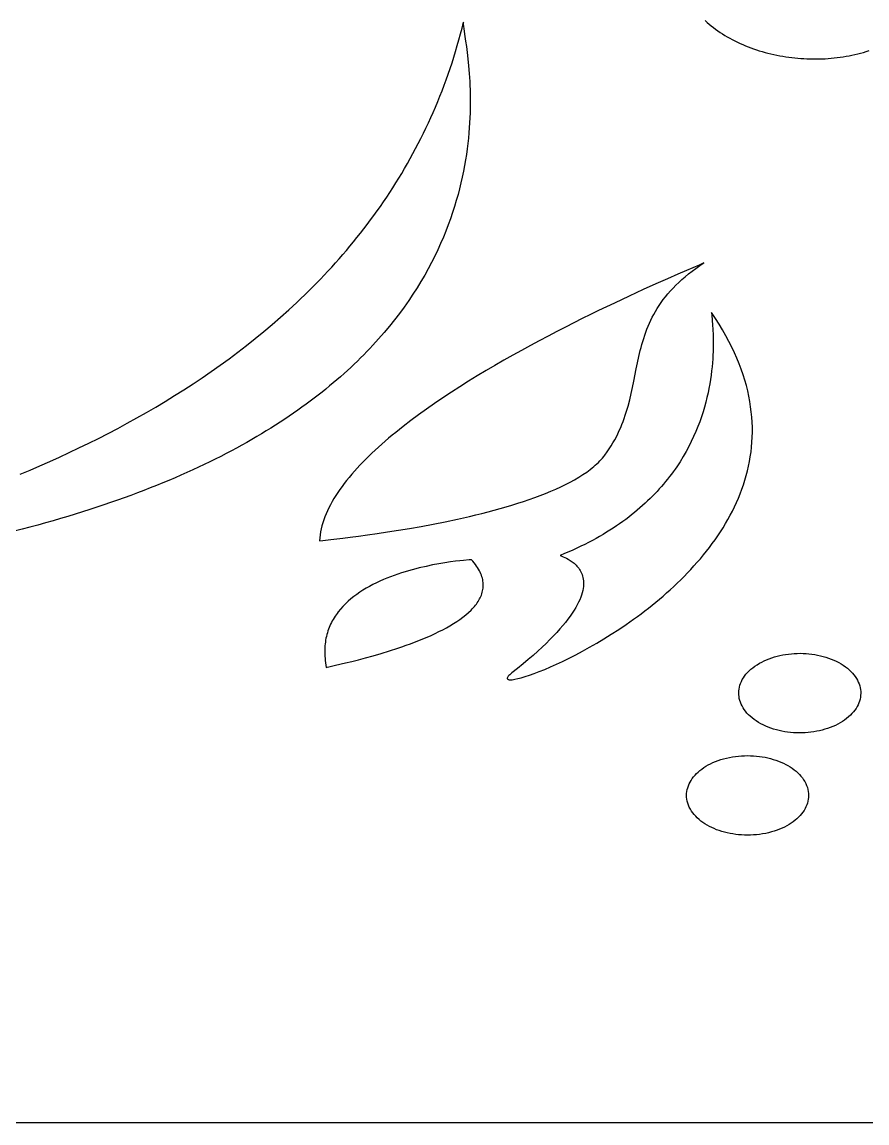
# Model space of a CAD drawing. Extents: x 2.6 to 83.9, y 63.6 to 86.7.
# Drawn here: x 27.87 to 33.5, y 75.65 to 82.98 of the extents above; entities that cross this region are included whole.
import ezdxf

# ---------------------------------------------------------------- set-up
doc = ezdxf.new("R2010")
doc.units = 0
doc.layers.add('IMPORT_-_LAMP', color=18, linetype='CONTINUOUS')

msp = doc.modelspace()

# ---------------------------------------------------------------- linework, layer by layer
at = {"layer": 'IMPORT_-_LAMP'}
for points in [[(22.8671, 75.651), (22.8671, 76.119), (2.6171, 76.119), (2.617, 78.951), (2.617, 83.351), (2.617, 86.183), (22.867, 86.183), (22.867, 86.651), (43.117, 86.651), (43.117, 86.183), (63.3669, 86.183), (63.3669, 86.651), (83.6169, 86.651), (83.617, 75.651), (63.367, 75.651), (63.367, 76.119), (43.1169, 76.119), (43.1169, 75.651)], [(29.854, 79.5285), (29.8749, 79.5311), (29.9279, 79.537), (30.0088, 79.5465), (30.0585, 79.5527), (30.1137, 79.5598), (30.1738, 79.5679), (30.2384, 79.5771), (30.3069, 79.5873), (30.3788, 79.5986), (30.4537, 79.611), (30.5309, 79.6246), (30.6101, 79.6394), (30.6907, 79.6553), (30.7722, 79.6725), (30.8131, 79.6816), (30.854, 79.691), (30.8949, 79.7008), (30.9357, 79.7108), (30.9764, 79.7212), (31.0168, 79.7319), (31.057, 79.743), (31.0968, 79.7544), (31.1361, 79.7662), (31.175, 79.7783), (31.2134, 79.7907), (31.2512, 79.8036), (31.2883, 79.8168), (31.3246, 79.8303), (31.3602, 79.8442), (31.3949, 79.8585), (31.4287, 79.8732), (31.4615, 79.8882), (31.4932, 79.9037), (31.5239, 79.9195), (31.5533, 79.9357), (31.5815, 79.9523), (31.6085, 79.9693), (31.634, 79.9868), (31.6463, 79.9956), (31.6581, 80.0046), (31.6696, 80.0136), (31.6808, 80.0228), (31.6915, 80.0321), (31.7018, 80.0415), (31.7118, 80.0509), (31.7213, 80.0605), (31.7304, 80.0702), (31.739, 80.08), (31.7473, 80.0899), (31.7551, 80.0999), (31.7697, 80.1201), (31.7836, 80.1403), (31.7967, 80.1605), (31.809, 80.1808), (31.8206, 80.2011), (31.8315, 80.2214), (31.8418, 80.2418), (31.8514, 80.2622), (31.8604, 80.2827), (31.8689, 80.3032), (31.8768, 80.3237), (31.8843, 80.3442), (31.8913, 80.3647), (31.8979, 80.3853), (31.904, 80.4058), (31.9098, 80.4264), (31.9205, 80.4676), (31.9302, 80.5088), (31.939, 80.55), (31.9474, 80.5911), (31.9636, 80.6733), (31.972, 80.7143), (31.981, 80.7552), (31.9907, 80.796), (31.996, 80.8163), (32.0016, 80.8366), (32.0075, 80.8568), (32.0138, 80.877), (32.0205, 80.8972), (32.0276, 80.9173), (32.0352, 80.9374), (32.0433, 80.9574), (32.0519, 80.9774), (32.0611, 80.9973), (32.0709, 81.0171), (32.0813, 81.0369), (32.0924, 81.0566), (32.1042, 81.0762), (32.1167, 81.0958), (32.13, 81.1153), (32.1441, 81.1348), (32.159, 81.1541), (32.1748, 81.1734), (32.1915, 81.1926), (32.2091, 81.2117), (32.2277, 81.2307), (32.2473, 81.2496), (32.2679, 81.2685), (32.2896, 81.2872), (32.3124, 81.3059), (32.3363, 81.3244), (32.3614, 81.3429), (32.3877, 81.3612), (32.4152, 81.3795), (32.4057, 81.3749), (32.3827, 81.3649), (32.2995, 81.3293), (32.2412, 81.3041), (32.1729, 81.2743), (32.0956, 81.2399), (32.0101, 81.2014), (31.9173, 81.1588), (31.8182, 81.1123), (31.7137, 81.0622), (31.6596, 81.0359), (31.6046, 81.0087), (31.5486, 80.9807), (31.4918, 80.9519), (31.4344, 80.9224), (31.3763, 80.8921), (31.3178, 80.8612), (31.259, 80.8295), (31.1999, 80.7972), (31.1407, 80.7642), (31.0814, 80.7307), (31.0223, 80.6966), (30.9634, 80.6619), (30.9048, 80.6267), (30.8467, 80.5909), (30.7891, 80.5547), (30.7321, 80.5181), (30.676, 80.481), (30.6207, 80.4435), (30.5664, 80.4056), (30.5133, 80.3674), (30.4614, 80.3289), (30.4108, 80.29), (30.3617, 80.2509), (30.3377, 80.2313), (30.3141, 80.2115), (30.2909, 80.1918), (30.2682, 80.172), (30.2459, 80.1521), (30.2241, 80.1322), (30.2028, 80.1122), (30.1819, 80.0922), (30.1615, 80.0721), (30.1417, 80.0521), (30.1224, 80.032), (30.1037, 80.0118), (30.0855, 79.9917), (30.0678, 79.9715), (30.0508, 79.9513), (30.0344, 79.9311), (30.0186, 79.9108), (30.0034, 79.8906), (29.9888, 79.8704), (29.975, 79.8501), (29.9618, 79.8299), (29.9492, 79.8096), (29.9374, 79.7894), (29.9263, 79.7692), (29.9159, 79.749), (29.9063, 79.7288), (29.8974, 79.7086), (29.8893, 79.6884), (29.882, 79.6683), (29.8755, 79.6482), (29.8698, 79.6282), (29.8649, 79.6081), (29.8609, 79.5882), (29.8577, 79.5682), (29.8554, 79.5483)], [(29.854, 79.5285), (29.8749, 79.5311), (29.9279, 79.537), (30.0088, 79.5465), (30.0585, 79.5527), (30.1137, 79.5598), (30.1738, 79.5679), (30.2384, 79.5771), (30.3069, 79.5873), (30.3788, 79.5986), (30.4537, 79.611), (30.5309, 79.6246), (30.6101, 79.6394), (30.6907, 79.6553), (30.7722, 79.6725), (30.8131, 79.6816), (30.854, 79.691), (30.8949, 79.7008), (30.9357, 79.7108), (30.9764, 79.7212), (31.0168, 79.7319), (31.057, 79.743), (31.0968, 79.7544), (31.1361, 79.7662), (31.175, 79.7783), (31.2134, 79.7907), (31.2512, 79.8036), (31.2883, 79.8168), (31.3246, 79.8303), (31.3602, 79.8442), (31.3949, 79.8585), (31.4287, 79.8732), (31.4615, 79.8882), (31.4932, 79.9037), (31.5239, 79.9195), (31.5533, 79.9357), (31.5815, 79.9523), (31.6085, 79.9693), (31.634, 79.9868), (31.6463, 79.9956), (31.6581, 80.0046), (31.6696, 80.0136), (31.6808, 80.0228), (31.6915, 80.0321), (31.7018, 80.0415), (31.7118, 80.0509), (31.7213, 80.0605), (31.7304, 80.0702), (31.739, 80.08), (31.7473, 80.0899), (31.7551, 80.0999), (31.7697, 80.1201), (31.7836, 80.1403), (31.7967, 80.1605), (31.809, 80.1808), (31.8206, 80.2011), (31.8315, 80.2214), (31.8418, 80.2418), (31.8514, 80.2622), (31.8604, 80.2827), (31.8689, 80.3032), (31.8768, 80.3237), (31.8843, 80.3442), (31.8913, 80.3647), (31.8979, 80.3853), (31.904, 80.4058), (31.9098, 80.4264), (31.9205, 80.4676), (31.9302, 80.5088), (31.939, 80.55), (31.9474, 80.5911), (31.9636, 80.6733), (31.972, 80.7143), (31.981, 80.7552), (31.9907, 80.796), (31.996, 80.8163), (32.0016, 80.8366), (32.0075, 80.8568), (32.0138, 80.877), (32.0205, 80.8972), (32.0276, 80.9173), (32.0352, 80.9374), (32.0433, 80.9574), (32.0519, 80.9774), (32.0611, 80.9973), (32.0709, 81.0171), (32.0813, 81.0369), (32.0924, 81.0566), (32.1042, 81.0762), (32.1167, 81.0958), (32.13, 81.1153), (32.1441, 81.1348), (32.159, 81.1541), (32.1748, 81.1734), (32.1915, 81.1926), (32.2091, 81.2117), (32.2277, 81.2307), (32.2473, 81.2496), (32.2679, 81.2685), (32.2896, 81.2872), (32.3124, 81.3059), (32.3363, 81.3244), (32.3614, 81.3429), (32.3877, 81.3612), (32.4152, 81.3795), (32.4057, 81.3749), (32.3827, 81.3649), (32.2995, 81.3293), (32.2412, 81.3041), (32.1729, 81.2743), (32.0956, 81.2399), (32.0101, 81.2014), (31.9173, 81.1588), (31.8182, 81.1123), (31.7137, 81.0622), (31.6596, 81.0359), (31.6046, 81.0087), (31.5486, 80.9807), (31.4918, 80.9519), (31.4344, 80.9224), (31.3763, 80.8921), (31.3178, 80.8612), (31.259, 80.8295), (31.1999, 80.7972), (31.1407, 80.7642), (31.0814, 80.7307), (31.0223, 80.6966), (30.9634, 80.6619), (30.9048, 80.6267), (30.8467, 80.5909), (30.7891, 80.5547), (30.7321, 80.5181), (30.676, 80.481), (30.6207, 80.4435), (30.5664, 80.4056), (30.5133, 80.3674), (30.4614, 80.3289), (30.4108, 80.29), (30.3617, 80.2509), (30.3377, 80.2313), (30.3141, 80.2115), (30.2909, 80.1918), (30.2682, 80.172), (30.2459, 80.1521), (30.2241, 80.1322), (30.2028, 80.1122), (30.1819, 80.0922), (30.1615, 80.0721), (30.1417, 80.0521), (30.1224, 80.032), (30.1037, 80.0118), (30.0855, 79.9917), (30.0678, 79.9715), (30.0508, 79.9513), (30.0344, 79.9311), (30.0186, 79.9108), (30.0034, 79.8906), (29.9888, 79.8704), (29.975, 79.8501), (29.9618, 79.8299), (29.9492, 79.8096), (29.9374, 79.7894), (29.9263, 79.7692), (29.9159, 79.749), (29.9063, 79.7288), (29.8974, 79.7086), (29.8893, 79.6884), (29.882, 79.6683), (29.8755, 79.6482), (29.8698, 79.6282), (29.8649, 79.6081), (29.8609, 79.5882), (29.8577, 79.5682), (29.8554, 79.5483)], [(31.4582, 79.4316), (31.4584, 79.4312), (31.4594, 79.4305), (31.4632, 79.4287), (31.4777, 79.4226), (31.4876, 79.4182), (31.4988, 79.4127), (31.5111, 79.406), (31.5239, 79.3982), (31.5371, 79.3891), (31.5437, 79.3841), (31.5502, 79.3787), (31.5567, 79.3729), (31.563, 79.3668), (31.5691, 79.3603), (31.575, 79.3534), (31.5807, 79.3461), (31.586, 79.3384), (31.5909, 79.3303), (31.5955, 79.3218), (31.5997, 79.3128), (31.6033, 79.3034), (31.6064, 79.2935), (31.609, 79.2832), (31.611, 79.2724), (31.6123, 79.2611), (31.6129, 79.2493), (31.6127, 79.237), (31.6118, 79.2242), (31.6101, 79.2109), (31.6075, 79.197), (31.604, 79.1826), (31.5995, 79.1676), (31.594, 79.1521), (31.5875, 79.136), (31.5799, 79.1193), (31.5712, 79.1021), (31.5614, 79.0842), (31.5503, 79.0657), (31.5379, 79.0466), (31.5243, 79.0268), (31.5093, 79.0065), (31.493, 78.9854), (31.4752, 78.9638), (31.456, 78.9414), (31.4352, 78.9184), (31.4129, 78.8946), (31.389, 78.8702), (31.3635, 78.8451), (31.3363, 78.8192), (31.3073, 78.7926), (31.2766, 78.7653), (31.2441, 78.7372), (31.2097, 78.7084), (31.1735, 78.6788), (31.1353, 78.6484), (31.1276, 78.6422), (31.121, 78.6364), (31.1156, 78.631), (31.1112, 78.6262), (31.108, 78.6218), (31.1058, 78.6178), (31.1046, 78.6144), (31.1045, 78.6113), (31.1053, 78.6088), (31.1071, 78.6067), (31.1099, 78.605), (31.1137, 78.6039), (31.1183, 78.6031), (31.1239, 78.6028), (31.1303, 78.603), (31.1376, 78.6036), (31.1457, 78.6046), (31.1546, 78.6061), (31.1749, 78.6104), (31.1981, 78.6164), (31.2242, 78.6242), (31.253, 78.6337), (31.2844, 78.6448), (31.3181, 78.6577), (31.354, 78.6722), (31.3919, 78.6884), (31.4317, 78.7062), (31.4732, 78.7257), (31.5163, 78.7468), (31.5608, 78.7694), (31.6064, 78.7937), (31.6532, 78.8195), (31.7008, 78.8469), (31.7492, 78.8758), (31.7981, 78.9063), (31.8474, 78.9382), (31.897, 78.9717), (31.9219, 78.9889), (31.9467, 79.0066), (31.9715, 79.0246), (31.9963, 79.043), (32.021, 79.0617), (32.0456, 79.0808), (32.0701, 79.1003), (32.0945, 79.1201), (32.1188, 79.1403), (32.1429, 79.1608), (32.1668, 79.1817), (32.1905, 79.2029), (32.214, 79.2245), (32.2372, 79.2465), (32.2602, 79.2687), (32.2829, 79.2913), (32.3052, 79.3143), (32.3273, 79.3376), (32.349, 79.3612), (32.3703, 79.3852), (32.3913, 79.4095), (32.4118, 79.4341), (32.4319, 79.4591), (32.4516, 79.4844), (32.4707, 79.51), (32.4894, 79.536), (32.5076, 79.5622), (32.5253, 79.5888), (32.5424, 79.6157), (32.5589, 79.643), (32.5748, 79.6705), (32.5902, 79.6983), (32.6049, 79.7265), (32.6189, 79.755), (32.6323, 79.7838), (32.6449, 79.8129), (32.6569, 79.8423), (32.6681, 79.872), (32.6786, 79.902), (32.6883, 79.9323), (32.6972, 79.9629), (32.7052, 79.9937), (32.7125, 80.0249), (32.7189, 80.0564), (32.7244, 80.0882), (32.729, 80.1202), (32.7327, 80.1526), (32.7354, 80.1852), (32.7372, 80.2181), (32.738, 80.2513), (32.7378, 80.2848), (32.7366, 80.3185), (32.7343, 80.3525), (32.731, 80.3868), (32.7266, 80.4214), (32.7211, 80.4562), (32.7145, 80.4913), (32.7067, 80.5267), (32.6978, 80.5623), (32.6877, 80.5982), (32.6763, 80.6344), (32.6638, 80.6708), (32.65, 80.7075), (32.6349, 80.7444), (32.6186, 80.7816), (32.6009, 80.819), (32.582, 80.8567), (32.5616, 80.8947), (32.5399, 80.9328), (32.5169, 80.9713), (32.4924, 81.0099), (32.4665, 81.0488), (32.4661, 81.0473), (32.4662, 81.0442), (32.467, 81.0334), (32.4706, 80.9949), (32.4728, 80.9678), (32.4749, 80.9359), (32.4765, 80.8994), (32.4773, 80.8587), (32.4773, 80.8369), (32.477, 80.8141), (32.4764, 80.7905), (32.4754, 80.766), (32.474, 80.7407), (32.4721, 80.7146), (32.4696, 80.6877), (32.4667, 80.6602), (32.4632, 80.632), (32.459, 80.6031), (32.4542, 80.5737), (32.4487, 80.5437), (32.4424, 80.5133), (32.4354, 80.4823), (32.4276, 80.451), (32.4189, 80.4192), (32.4093, 80.3871), (32.3988, 80.3547), (32.3873, 80.322), (32.3748, 80.2891), (32.3613, 80.256), (32.3467, 80.2228), (32.3309, 80.1894), (32.314, 80.1559), (32.2959, 80.1224), (32.2766, 80.089), (32.2559, 80.0555), (32.234, 80.0221), (32.2225, 80.0055), (32.2107, 79.9889), (32.1985, 79.9723), (32.186, 79.9558), (32.1731, 79.9393), (32.1598, 79.9229), (32.1462, 79.9065), (32.1322, 79.8902), (32.1179, 79.874), (32.1031, 79.8579), (32.088, 79.8418), (32.0724, 79.8258), (32.0565, 79.8099), (32.0401, 79.7941), (32.0234, 79.7784), (32.0062, 79.7627), (31.9887, 79.7472), (31.9707, 79.7318), (31.9523, 79.7166), (31.9334, 79.7014), (31.9141, 79.6864), (31.8944, 79.6715), (31.8742, 79.6567), (31.8536, 79.6421), (31.8325, 79.6277), (31.8109, 79.6134), (31.7889, 79.5992), (31.7665, 79.5852), (31.7435, 79.5714), (31.7201, 79.5577), (31.6961, 79.5442), (31.6717, 79.5309), (31.6468, 79.5178), (31.6214, 79.5049), (31.5955, 79.4921), (31.5691, 79.4796), (31.5421, 79.4673), (31.5147, 79.4552), (31.4867, 79.4433)], [(31.4582, 79.4316), (31.4584, 79.4312), (31.4594, 79.4305), (31.4632, 79.4287), (31.4777, 79.4226), (31.4876, 79.4182), (31.4988, 79.4127), (31.5111, 79.406), (31.5239, 79.3982), (31.5371, 79.3891), (31.5437, 79.3841), (31.5502, 79.3787), (31.5567, 79.3729), (31.563, 79.3668), (31.5691, 79.3603), (31.575, 79.3534), (31.5807, 79.3461), (31.586, 79.3384), (31.5909, 79.3303), (31.5955, 79.3218), (31.5997, 79.3128), (31.6033, 79.3034), (31.6064, 79.2935), (31.609, 79.2832), (31.611, 79.2724), (31.6123, 79.2611), (31.6129, 79.2493), (31.6127, 79.237), (31.6118, 79.2242), (31.6101, 79.2109), (31.6075, 79.197), (31.604, 79.1826), (31.5995, 79.1676), (31.594, 79.1521), (31.5875, 79.136), (31.5799, 79.1193), (31.5712, 79.1021), (31.5614, 79.0842), (31.5503, 79.0657), (31.5379, 79.0466), (31.5243, 79.0268), (31.5093, 79.0065), (31.493, 78.9854), (31.4752, 78.9638), (31.456, 78.9414), (31.4352, 78.9184), (31.4129, 78.8946), (31.389, 78.8702), (31.3635, 78.8451), (31.3363, 78.8192), (31.3073, 78.7926), (31.2766, 78.7653), (31.2441, 78.7372), (31.2097, 78.7084), (31.1735, 78.6788), (31.1353, 78.6484), (31.1276, 78.6422), (31.121, 78.6364), (31.1156, 78.631), (31.1112, 78.6262), (31.108, 78.6218), (31.1058, 78.6178), (31.1046, 78.6144), (31.1045, 78.6113), (31.1053, 78.6088), (31.1071, 78.6067), (31.1099, 78.605), (31.1137, 78.6039), (31.1183, 78.6031), (31.1239, 78.6028), (31.1303, 78.603), (31.1376, 78.6036), (31.1457, 78.6046), (31.1546, 78.6061), (31.1749, 78.6104), (31.1981, 78.6164), (31.2242, 78.6242), (31.253, 78.6337), (31.2844, 78.6448), (31.3181, 78.6577), (31.354, 78.6722), (31.3919, 78.6884), (31.4317, 78.7062), (31.4732, 78.7257), (31.5163, 78.7468), (31.5608, 78.7694), (31.6064, 78.7937), (31.6532, 78.8195), (31.7008, 78.8469), (31.7492, 78.8758), (31.7981, 78.9063), (31.8474, 78.9382), (31.897, 78.9717), (31.9219, 78.9889), (31.9467, 79.0066), (31.9715, 79.0246), (31.9963, 79.043), (32.021, 79.0617), (32.0456, 79.0808), (32.0701, 79.1003), (32.0945, 79.1201), (32.1188, 79.1403), (32.1429, 79.1608), (32.1668, 79.1817), (32.1905, 79.2029), (32.214, 79.2245), (32.2372, 79.2465), (32.2602, 79.2687), (32.2829, 79.2913), (32.3052, 79.3143), (32.3273, 79.3376), (32.349, 79.3612), (32.3703, 79.3852), (32.3913, 79.4095), (32.4118, 79.4341), (32.4319, 79.4591), (32.4516, 79.4844), (32.4707, 79.51), (32.4894, 79.536), (32.5076, 79.5622), (32.5253, 79.5888), (32.5424, 79.6157), (32.5589, 79.643), (32.5748, 79.6705), (32.5902, 79.6983), (32.6049, 79.7265), (32.6189, 79.755), (32.6323, 79.7838), (32.6449, 79.8129), (32.6569, 79.8423), (32.6681, 79.872), (32.6786, 79.902), (32.6883, 79.9323), (32.6972, 79.9629), (32.7052, 79.9937), (32.7125, 80.0249), (32.7189, 80.0564), (32.7244, 80.0882), (32.729, 80.1202), (32.7327, 80.1526), (32.7354, 80.1852), (32.7372, 80.2181), (32.738, 80.2513), (32.7378, 80.2848), (32.7366, 80.3185), (32.7343, 80.3525), (32.731, 80.3868), (32.7266, 80.4214), (32.7211, 80.4562), (32.7145, 80.4913), (32.7067, 80.5267), (32.6978, 80.5623), (32.6877, 80.5982), (32.6763, 80.6344), (32.6638, 80.6708), (32.65, 80.7075), (32.6349, 80.7444), (32.6186, 80.7816), (32.6009, 80.819), (32.582, 80.8567), (32.5616, 80.8947), (32.5399, 80.9328), (32.5169, 80.9713), (32.4924, 81.0099), (32.4665, 81.0488), (32.4661, 81.0473), (32.4662, 81.0442), (32.467, 81.0334), (32.4706, 80.9949), (32.4728, 80.9678), (32.4749, 80.9359), (32.4765, 80.8994), (32.4773, 80.8587), (32.4773, 80.8369), (32.477, 80.8141), (32.4764, 80.7905), (32.4754, 80.766), (32.474, 80.7407), (32.4721, 80.7146), (32.4696, 80.6877), (32.4667, 80.6602), (32.4632, 80.632), (32.459, 80.6031), (32.4542, 80.5737), (32.4487, 80.5437), (32.4424, 80.5133), (32.4354, 80.4823), (32.4276, 80.451), (32.4189, 80.4192), (32.4093, 80.3871), (32.3988, 80.3547), (32.3873, 80.322), (32.3748, 80.2891), (32.3613, 80.256), (32.3467, 80.2228), (32.3309, 80.1894), (32.314, 80.1559), (32.2959, 80.1224), (32.2766, 80.089), (32.2559, 80.0555), (32.234, 80.0221), (32.2225, 80.0055), (32.2107, 79.9889), (32.1985, 79.9723), (32.186, 79.9558), (32.1731, 79.9393), (32.1598, 79.9229), (32.1462, 79.9065), (32.1322, 79.8902), (32.1179, 79.874), (32.1031, 79.8579), (32.088, 79.8418), (32.0724, 79.8258), (32.0565, 79.8099), (32.0401, 79.7941), (32.0234, 79.7784), (32.0062, 79.7627), (31.9887, 79.7472), (31.9707, 79.7318), (31.9523, 79.7166), (31.9334, 79.7014), (31.9141, 79.6864), (31.8944, 79.6715), (31.8742, 79.6567), (31.8536, 79.6421), (31.8325, 79.6277), (31.8109, 79.6134), (31.7889, 79.5992), (31.7665, 79.5852), (31.7435, 79.5714), (31.7201, 79.5577), (31.6961, 79.5442), (31.6717, 79.5309), (31.6468, 79.5178), (31.6214, 79.5049), (31.5955, 79.4921), (31.5691, 79.4796), (31.5421, 79.4673), (31.5147, 79.4552), (31.4867, 79.4433)], [(29.8987, 78.6858), (29.9035, 78.6871), (29.9158, 78.69), (29.9602, 78.6999), (30.0274, 78.7154), (30.068, 78.7253), (30.1127, 78.7365), (30.1607, 78.7491), (30.2114, 78.7631), (30.2645, 78.7785), (30.3191, 78.7952), (30.3748, 78.8133), (30.4029, 78.8228), (30.431, 78.8327), (30.4591, 78.8429), (30.4871, 78.8534), (30.5149, 78.8643), (30.5425, 78.8755), (30.5698, 78.887), (30.5967, 78.8989), (30.6231, 78.9111), (30.649, 78.9236), (30.6743, 78.9364), (30.699, 78.9496), (30.7228, 78.963), (30.7459, 78.9769), (30.7681, 78.991), (30.7893, 79.0054), (30.8095, 79.0202), (30.8285, 79.0353), (30.8464, 79.0507), (30.863, 79.0664), (30.8708, 79.0744), (30.8783, 79.0825), (30.8855, 79.0906), (30.8922, 79.0988), (30.8986, 79.1071), (30.9047, 79.1155), (30.9103, 79.124), (30.9156, 79.1325), (30.9204, 79.1411), (30.9248, 79.1498), (30.9288, 79.1586), (30.9324, 79.1674), (30.9356, 79.1764), (30.9383, 79.1854), (30.9405, 79.1944), (30.9423, 79.2036), (30.9435, 79.2128), (30.9444, 79.2221), (30.9447, 79.2315), (30.9445, 79.241), (30.9438, 79.2505), (30.9425, 79.2601), (30.9408, 79.2698), (30.9385, 79.2796), (30.9357, 79.2895), (30.9323, 79.2994), (30.9283, 79.3094), (30.9238, 79.3195), (30.9186, 79.3296), (30.9129, 79.3398), (30.9066, 79.3501), (30.8997, 79.3605), (30.8921, 79.371), (30.8839, 79.3815), (30.8751, 79.3921), (30.8656, 79.4028), (30.8505, 79.4017), (30.8137, 79.3984), (30.7883, 79.3957), (30.7588, 79.3922), (30.7255, 79.3877), (30.6889, 79.3822), (30.6494, 79.3755), (30.6075, 79.3676), (30.5635, 79.3584), (30.5178, 79.3478), (30.4945, 79.3419), (30.4709, 79.3356), (30.4471, 79.3289), (30.4232, 79.3218), (30.3992, 79.3143), (30.3751, 79.3063), (30.351, 79.2979), (30.327, 79.289), (30.3031, 79.2797), (30.2793, 79.2698), (30.2558, 79.2595), (30.2325, 79.2486), (30.2096, 79.2372), (30.187, 79.2252), (30.1648, 79.2128), (30.1431, 79.1997), (30.1219, 79.1861), (30.1013, 79.1719), (30.0813, 79.157), (30.062, 79.1416), (30.0435, 79.1256), (30.0257, 79.1089), (30.0087, 79.0915), (29.9927, 79.0735), (29.9776, 79.0549), (29.9704, 79.0453), (29.9634, 79.0355), (29.9568, 79.0256), (29.9503, 79.0155), (29.9442, 79.0052), (29.9383, 78.9947), (29.9328, 78.984), (29.9275, 78.9732), (29.9225, 78.9622), (29.9179, 78.951), (29.9135, 78.9396), (29.9095, 78.928), (29.9057, 78.9163), (29.9024, 78.9043), (29.8993, 78.8921), (29.8966, 78.8798), (29.8943, 78.8673), (29.8923, 78.8545), (29.8907, 78.8416), (29.8894, 78.8285), (29.8885, 78.8151), (29.888, 78.8016), (29.8879, 78.7878), (29.8882, 78.7739), (29.8889, 78.7597), (29.8901, 78.7454), (29.8916, 78.7308), (29.8935, 78.716), (29.8959, 78.701)], [(32.7548, 78.6937), (32.7694, 78.7035), (32.7845, 78.7127), (32.8002, 78.7213), (32.8164, 78.7293), (32.833, 78.7367), (32.8501, 78.7435), (32.8676, 78.7498), (32.8855, 78.7554), (32.9037, 78.7604), (32.9221, 78.7649), (32.9409, 78.7687), (32.9598, 78.7719), (32.9789, 78.7746), (32.9982, 78.7766), (33.0176, 78.778), (33.0371, 78.7788), (33.0566, 78.7791), (33.0761, 78.7787), (33.0955, 78.7777), (33.1149, 78.7761), (33.1342, 78.7738), (33.1534, 78.771), (33.1723, 78.7676), (33.1911, 78.7635), (33.2096, 78.7589), (33.2278, 78.7536), (33.2457, 78.7477), (33.2632, 78.7412), (33.2804, 78.734), (33.2971, 78.7263), (33.3133, 78.7179), (33.329, 78.7089), (33.3441, 78.6995), (33.3582, 78.6896), (33.3714, 78.6794), (33.3837, 78.6688), (33.395, 78.658), (33.4055, 78.6468), (33.4151, 78.6354), (33.4237, 78.6238), (33.4314, 78.6119), (33.4382, 78.5999), (33.4441, 78.5877), (33.4491, 78.5753), (33.4531, 78.5629), (33.4562, 78.5503), (33.4584, 78.5377), (33.4597, 78.525), (33.46, 78.5123), (33.4594, 78.4996), (33.4579, 78.4869), (33.4554, 78.4742), (33.452, 78.4616), (33.4477, 78.4492), (33.4424, 78.4368), (33.4362, 78.4246), (33.4291, 78.4125), (33.421, 78.4006), (33.4119, 78.389), (33.4019, 78.3776), (33.391, 78.3664), (33.3791, 78.3555), (33.3663, 78.3449), (33.3525, 78.3346), (33.338, 78.3249), (33.3228, 78.3157), (33.3072, 78.307), (33.291, 78.299), (33.2743, 78.2916), (33.2572, 78.2848), (33.2397, 78.2786), (33.2219, 78.2729), (33.2037, 78.2679), (33.1852, 78.2635), (33.1665, 78.2596), (33.1475, 78.2564), (33.1284, 78.2538), (33.1091, 78.2517), (33.0897, 78.2503), (33.0703, 78.2495), (33.0508, 78.2493), (33.0313, 78.2497), (33.0118, 78.2506), (32.9924, 78.2523), (32.9731, 78.2545), (32.954, 78.2573), (32.935, 78.2607), (32.9163, 78.2648), (32.8978, 78.2695), (32.8795, 78.2747), (32.8617, 78.2806), (32.8441, 78.2871), (32.827, 78.2943), (32.8103, 78.302), (32.794, 78.3104), (32.7783, 78.3194), (32.7633, 78.3288), (32.7492, 78.3387), (32.736, 78.3489), (32.7237, 78.3595), (32.7123, 78.3704), (32.7018, 78.3815), (32.6923, 78.3929), (32.6836, 78.4045), (32.6759, 78.4164), (32.6691, 78.4284), (32.6632, 78.4406), (32.6582, 78.453), (32.6542, 78.4655), (32.6511, 78.478), (32.6489, 78.4907), (32.6476, 78.5033), (32.6473, 78.5161), (32.6479, 78.5288), (32.6494, 78.5415), (32.6519, 78.5541), (32.6553, 78.5667), (32.6596, 78.5791), (32.6649, 78.5915), (32.6711, 78.6037), (32.6783, 78.6158), (32.6864, 78.6277), (32.6954, 78.6393), (32.7054, 78.6508), (32.7163, 78.6619), (32.7282, 78.6728), (32.741, 78.6834)], [(32.3178, 77.7543), (32.3121, 77.7674), (32.3075, 77.7805), (32.3039, 77.7937), (32.3014, 77.8069), (32.2999, 77.82), (32.2994, 77.833), (32.2999, 77.846), (32.3014, 77.8589), (32.3038, 77.8717), (32.3072, 77.8843), (32.3115, 77.8968), (32.3167, 77.9091), (32.3228, 77.9212), (32.3297, 77.9331), (32.3376, 77.9448), (32.3462, 77.9562), (32.3557, 77.9673), (32.366, 77.9781), (32.3771, 77.9886), (32.3889, 77.9987), (32.4015, 78.0085), (32.4149, 78.0179), (32.4289, 78.0268), (32.4437, 78.0354), (32.4592, 78.0435), (32.4753, 78.0511), (32.4921, 78.0582), (32.5095, 78.0649), (32.5276, 78.071), (32.5462, 78.0765), (32.5655, 78.0815), (32.5853, 78.0859), (32.6054, 78.0896), (32.6256, 78.0926), (32.6458, 78.0949), (32.666, 78.0966), (32.6861, 78.0975), (32.7061, 78.0979), (32.726, 78.0975), (32.7458, 78.0966), (32.7654, 78.095), (32.7848, 78.0928), (32.804, 78.09), (32.8229, 78.0866), (32.8414, 78.0826), (32.8597, 78.0781), (32.8776, 78.073), (32.895, 78.0674), (32.9121, 78.0612), (32.9286, 78.0545), (32.9447, 78.0473), (32.9603, 78.0395), (32.9753, 78.0313), (32.9897, 78.0226), (33.0034, 78.0134), (33.0166, 78.0038), (33.029, 77.9937), (33.0407, 77.9832), (33.0516, 77.9723), (33.0618, 77.9609), (33.0712, 77.9492), (33.0797, 77.937), (33.0873, 77.9245), (33.094, 77.9115), (33.0997, 77.8984), (33.1043, 77.8853), (33.1079, 77.8721), (33.1104, 77.859), (33.1119, 77.8459), (33.1124, 77.8328), (33.1119, 77.8198), (33.1105, 77.8069), (33.108, 77.7941), (33.1047, 77.7815), (33.1004, 77.769), (33.0952, 77.7567), (33.0891, 77.7446), (33.0821, 77.7327), (33.0743, 77.721), (33.0656, 77.7096), (33.0562, 77.6985), (33.0459, 77.6877), (33.0348, 77.6773), (33.0229, 77.6671), (33.0103, 77.6574), (32.997, 77.648), (32.9829, 77.639), (32.9681, 77.6304), (32.9527, 77.6223), (32.9365, 77.6147), (32.9198, 77.6076), (32.9023, 77.601), (32.8843, 77.5949), (32.8656, 77.5893), (32.8464, 77.5843), (32.8266, 77.58), (32.8064, 77.5763), (32.7863, 77.5732), (32.7661, 77.5709), (32.7459, 77.5693), (32.7258, 77.5683), (32.7057, 77.568), (32.6858, 77.5683), (32.666, 77.5692), (32.6464, 77.5708), (32.627, 77.573), (32.6079, 77.5758), (32.589, 77.5792), (32.5704, 77.5832), (32.5522, 77.5877), (32.5343, 77.5928), (32.5168, 77.5985), (32.4998, 77.6046), (32.4832, 77.6113), (32.4671, 77.6186), (32.4516, 77.6263), (32.4366, 77.6345), (32.4222, 77.6432), (32.4084, 77.6524), (32.3953, 77.662), (32.3829, 77.6721), (32.3712, 77.6826), (32.3602, 77.6935), (32.35, 77.7049), (32.3407, 77.7167), (32.3322, 77.7288), (32.3246, 77.7414)]]:
    msp.add_lwpolyline(points, close=True, dxfattribs=at)
for points in [[(27.8595, 79.9722), (27.9248, 79.9997), (27.9901, 80.0278), (28.0553, 80.0566), (28.1205, 80.0861), (28.1856, 80.1162), (28.2506, 80.147), (28.3154, 80.1786), (28.38, 80.2108), (28.4444, 80.2438), (28.5086, 80.2775), (28.5725, 80.3119), (28.6362, 80.3471), (28.6995, 80.383), (28.7625, 80.4197), (28.8251, 80.4572), (28.8873, 80.4954), (28.9491, 80.5344), (29.0105, 80.5742), (29.0714, 80.6148), (29.1318, 80.6562), (29.1916, 80.6984), (29.251, 80.7414), (29.3097, 80.7853), (29.3678, 80.83), (29.4253, 80.8755), (29.4821, 80.9219), (29.5383, 80.9691), (29.5937, 81.0173), (29.6484, 81.0663), (29.7024, 81.1162), (29.729, 81.1414), (29.7555, 81.1669), (29.7818, 81.1927), (29.8078, 81.2186), (29.8337, 81.2448), (29.8593, 81.2712), (29.8847, 81.2978), (29.9099, 81.3247), (29.9349, 81.3518), (29.9596, 81.3791), (29.9841, 81.4067), (30.0084, 81.4345), (30.0324, 81.4625), (30.0562, 81.4908), (30.0798, 81.5193), (30.1031, 81.5481), (30.1261, 81.5771), (30.1489, 81.6063), (30.1715, 81.6357), (30.1937, 81.6654), (30.2157, 81.6954), (30.2375, 81.7256), (30.259, 81.756), (30.2802, 81.7867), (30.3011, 81.8177), (30.3217, 81.8488), (30.3421, 81.8803), (30.3621, 81.9119), (30.3819, 81.9439), (30.4014, 81.9761), (30.4206, 82.0085), (30.4394, 82.0412), (30.458, 82.0741), (30.4763, 82.1073), (30.4942, 82.1408), (30.5119, 82.1745), (30.5292, 82.2085), (30.5462, 82.2427), (30.5629, 82.2772), (30.5792, 82.312), (30.5952, 82.347), (30.6109, 82.3823), (30.6263, 82.4178), (30.6413, 82.4536), (30.6559, 82.4897), (30.6702, 82.5261), (30.6842, 82.5627), (30.6978, 82.5996), (30.711, 82.6367), (30.7239, 82.6742), (30.7364, 82.7119), (30.7486, 82.7499), (30.7604, 82.7881), (30.7718, 82.8266), (30.7828, 82.8655), (30.7935, 82.9045), (30.8037, 82.9439), (30.8136, 82.9835), (30.8124, 82.982), (30.8117, 82.9793), (30.8114, 82.9753), (30.8114, 82.9701), (30.8126, 82.9561), (30.815, 82.9375), (30.8225, 82.8871), (30.8271, 82.8556), (30.8321, 82.8201), (30.8372, 82.7807), (30.8422, 82.7377), (30.8469, 82.6911), (30.851, 82.6412), (30.8543, 82.588), (30.8556, 82.5603), (30.8566, 82.5318), (30.8573, 82.5025), (30.8577, 82.4726), (30.8577, 82.442), (30.8573, 82.4107), (30.8566, 82.3787), (30.8553, 82.3462), (30.8537, 82.313), (30.8515, 82.2792), (30.8488, 82.2448), (30.8455, 82.2099), (30.8416, 82.1745), (30.8372, 82.1385), (30.8321, 82.102), (30.8263, 82.0651), (30.8199, 82.0277), (30.8127, 81.9899), (30.8048, 81.9516), (30.7962, 81.9129), (30.7867, 81.8739), (30.7764, 81.8345), (30.7652, 81.7948), (30.7532, 81.7547), (30.7402, 81.7143), (30.7263, 81.6737), (30.7114, 81.6328), (30.6956, 81.5916), (30.6787, 81.5502), (30.6608, 81.5086), (30.6418, 81.4669), (30.6217, 81.4249), (30.6005, 81.3828), (30.5781, 81.3406), (30.5545, 81.2983), (30.5297, 81.2558), (30.5036, 81.2133), (30.4763, 81.1708), (30.4477, 81.1282), (30.4178, 81.0856), (30.3865, 81.043), (30.3539, 81.0004), (30.3198, 80.9579), (30.2843, 80.9155), (30.2474, 80.8731), (30.2089, 80.8308), (30.1891, 80.8097), (30.1689, 80.7887), (30.1484, 80.7676), (30.1274, 80.7466), (30.1061, 80.7257), (30.0843, 80.7048), (30.0622, 80.6839), (30.0397, 80.6631), (30.0167, 80.6424), (29.9933, 80.6217), (29.9696, 80.601), (29.9454, 80.5804), (29.9208, 80.5599), (29.8957, 80.5394), (29.8703, 80.519), (29.8444, 80.4986), (29.818, 80.4784), (29.7913, 80.4582), (29.7641, 80.438), (29.7364, 80.418), (29.7083, 80.398), (29.6798, 80.3781), (29.6507, 80.3583), (29.6213, 80.3386), (29.5914, 80.3189), (29.561, 80.2994), (29.5301, 80.2799), (29.4988, 80.2606), (29.467, 80.2413), (29.4347, 80.2222), (29.4019, 80.2031), (29.3686, 80.1842), (29.3349, 80.1653), (29.3006, 80.1466), (29.2659, 80.128), (29.2307, 80.1095), (29.1949, 80.0911), (29.1587, 80.0728), (29.1219, 80.0547), (29.0847, 80.0367), (29.0469, 80.0188), (29.0086, 80.001), (28.9697, 79.9834), (28.9304, 79.9659), (28.8905, 79.9485), (28.85, 79.9313), (28.8091, 79.9142), (28.7676, 79.8973), (28.7255, 79.8805), (28.6829, 79.8639), (28.6398, 79.8474), (28.5961, 79.8311), (28.5518, 79.8149), (28.507, 79.7989), (28.4616, 79.783), (28.4157, 79.7673), (28.3691, 79.7518), (28.322, 79.7364), (28.2743, 79.7212), (28.2261, 79.7062), (28.1772, 79.6914), (28.1278, 79.6767), (28.0777, 79.6622), (28.0271, 79.6479), (27.9759, 79.6338), (27.924, 79.6199), (27.8716, 79.6061), (27.8185, 79.5926)], [(32.4228, 82.9933), (32.4359, 82.9814), (32.4495, 82.9696), (32.4636, 82.958), (32.478, 82.9467), (32.4927, 82.9356), (32.5078, 82.9249), (32.5231, 82.9145), (32.5388, 82.9043), (32.5547, 82.8944), (32.5709, 82.8848), (32.5874, 82.8756), (32.6042, 82.8666), (32.6212, 82.8579), (32.6385, 82.8495), (32.656, 82.8414), (32.6737, 82.8336), (32.6916, 82.8261), (32.7097, 82.8188), (32.7281, 82.8119), (32.7466, 82.8053), (32.7653, 82.799), (32.7842, 82.793), (32.8032, 82.7873), (32.8224, 82.7819), (32.8417, 82.7769), (32.8611, 82.7721), (32.8807, 82.7676), (32.9004, 82.7635), (32.9202, 82.7596), (32.94, 82.7561), (32.96, 82.7529), (32.9801, 82.7499), (33.0002, 82.7474), (33.0203, 82.7451), (33.0405, 82.7431), (33.0608, 82.7415), (33.0811, 82.7401), (33.1014, 82.7391), (33.1217, 82.7384), (33.142, 82.7381), (33.1623, 82.738), (33.1825, 82.7383), (33.2028, 82.7389), (33.223, 82.7398), (33.2432, 82.7411), (33.2633, 82.7427), (33.2833, 82.7446), (33.3033, 82.7468), (33.3232, 82.7494), (33.343, 82.7523), (33.3627, 82.7555), (33.3823, 82.7591), (33.4017, 82.763), (33.4211, 82.7672), (33.4403, 82.7718), (33.4593, 82.7767), (33.4782, 82.7819), (33.4969, 82.7875), (33.5155, 82.7934)]]:
    msp.add_lwpolyline(points, dxfattribs=at)

doc.saveas('drawing.dxf')
